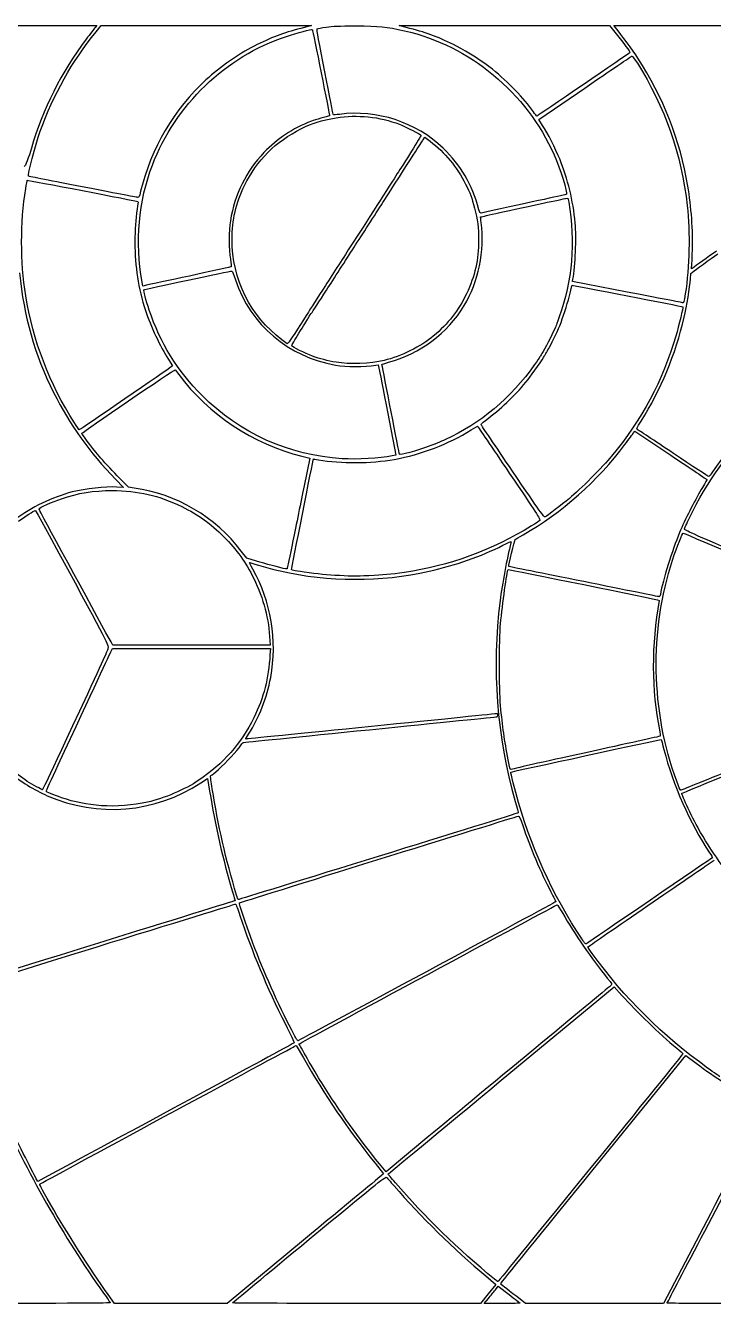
# Model space of a CAD drawing. Extents: x -1349 to 2651, y -893 to 1107.
# Drawn here: x -384 to 693, y -893 to 1107 of the extents above; entities that cross this region are included whole.
import ezdxf

# ---------------------------------------------------------------- set-up
doc = ezdxf.new("R2010")
doc.units = 0
doc.layers.add('Calque_1', color=7, linetype='CONTINUOUS')

msp = doc.modelspace()

# ---------------------------------------------------------------- linework, layer by layer
at = {"layer": 'Calque_1', "color": 7}
for p, q in [((-449.1932, 1107.428772), (-272.315056, 1107.42858)), ((-272.315056, 1107.42858), (-274.95576, 1104.17858)), ((-273.269256, 1097.67858), (-265.34576, 1107.42858)), ((-265.34576, 1107.42858), (-100.70856, 1107.39546)), ((-100.70856, 1107.39546), (63.92864, 1107.36234)), ((63.92864, 1107.36234), (46.92864, 1102.962044)), ((200.92864, 1107.3623), (365.62704, 1107.39542)), ((217.92864, 1102.962004), (200.92864, 1107.3623)), ((365.62704, 1107.39542), (530.32544, 1107.42854)), ((530.32544, 1107.42854), (540.62704, 1094.562268)), ((539.81304, 1104.17858), (537.172336, 1107.42858)), ((537.172336, 1107.42858), (676.757544, 1107.42858)), ((676.757544, 1107.42858), (816.34272, 1107.42858)), ((419.604536, 960.270196), (491.76664, 1009.68222)), ((411.160336, 972.274492), (411.160336, 972.274532)), ((425.519344, 951.124108), (419.604536, 960.270196)), ((238.55944, 928.726524), (241.178344, 932.52446)), ((241.178344, 932.52446), (249.432536, 926.304692)), ((-294.89236, 854.945989), (-294.89236, 854.945949)), ((461.57164, 836.83883), (465.214544, 837.47904)), ((465.214544, 837.47904), (466.325944, 831.09703)), ((325.85604, 819.272369), (325.85604, 819.272369)), ((657.718544, 719.611188), (662.823544, 723.655036)), ((658.727936, 729.92858), (658.727936, 729.92858)), ((-201.496656, 705.923932), (-201.49716, 705.923932)), ((-200.413864, 699.705716), (-201.496656, 705.923932)), ((-194.24236, 701.0065), (-200.413864, 699.705716)), ((472.30104, 706.92858), (472.924336, 710.254156)), ((558.11484, 690.280988), (472.30104, 706.92858)), ((657.01904, 710.991156), (657.718544, 719.611188)), ((558.11484, 690.280988), (558.11484, 690.280988)), ((25.92864, 609.367884), (17.38814, 615.734092)), ((17.38814, 615.734092), (17.38814, 615.734092)), ((28.61694, 612.648228), (25.92864, 609.367884)), ((-160.105136, 584.926092), (-153.610936, 574.92858)), ((102.42864, 580.411364), (102.42864, 580.411364)), ((-153.610936, 574.92858), (-155.73804, 573.149308)), ((164.50524, 576.056796), (168.234944, 576.653196)), ((168.234944, 576.653196), (169.368344, 571.290876)), ((183.24924, 500.428556), (195.996744, 434.928556)), ((-307.24084, 485.695516), (-307.240856, 485.695516)), ((567.92864, 469.772788), (569.92864, 472.441292)), ((569.92864, 472.441292), (626.42864, 434.849732)), ((48.60964, 433.391252), (61.13514, 430.254492)), ((61.13514, 430.254492), (52.33054, 387.091532)), ((111.92864, 429.42542), (111.92864, 429.425452)), ((195.996744, 434.928556), (189.96264, 433.753052)), ((201.42864, 436.512172), (201.42864, 436.512172)), ((630.22604, 437.882748), (630.22604, 437.882748)), ((-222.52236, 384.724804), (-240.35396, 402.826692)), ((378.55044, 409.758916), (378.55044, 409.758916)), ((-242.801856, 397.28418), (-230.488256, 384.63978)), ((-230.488256, 384.63978), (-240.84176, 385.168196)), ((-213.796864, 383.526588), (-222.52236, 384.724804)), ((-37.64506, 273.73842), (-46.12806, 285.032532)), ((-22.35826, 269.098572), (-37.64506, 273.73842)), ((22.92864, 257.164212), (22.92864, 257.164212)), ((107.42864, 246.47214), (107.42864, 246.472108)), ((489.92864, 237.121492), (489.92864, 237.121492)), ((-249.965656, 142.692972), (-249.965656, 142.692988)), ((-247.07136, 137.45738), (-249.965656, 142.692972)), ((-1.35426, 145.17858), (-1.03246, 137.42858)), ((-249.54156, 128.48698), (-247.53076, 132.42858)), ((-247.53076, 132.42858), (-124.077856, 132.42858)), ((-124.05196, 137.44298), (-247.07136, 137.45738)), ((-124.077856, 132.42858), (-0.62496, 132.42858)), ((-1.03246, 137.42858), (-124.05196, 137.44298)), ((-0.62496, 132.42858), (-1.17326, 122.67858)), ((371.63344, -41.763596), (371.633544, -41.763596)), ((-109.32376, -77.691756), (-98.891656, -70.816156)), ((-98.891656, -70.816156), (-95.65156, -90.943756)), ((635.554536, -75.341996), (635.554536, -75.341996)), ((-366.57136, -83.985436), (-366.57136, -83.985436)), ((-265.07136, -113.581516), (-265.07136, -113.581516)), ((680.107344, -208.297436), (694.286136, -198.554716)), ((-53.40706, -253.821436), (-53.40706, -253.821436)), ((491.24964, -328.155036), (491.24964, -328.155036)), ((360.79564, -543.312156), (537.662544, -396.843756)), ((537.662544, -396.843756), (549.73404, -410.457516)), ((32.77204, -464.821436), (32.77204, -464.821436)), ((37.41674, -490.077596), (40.02354, -488.729516)), ((40.02354, -488.729516), (51.24124, -508.400556)), ((504.787944, -682.913596), (649.647136, -504.775116)), ((649.647136, -504.775116), (665.75404, -516.752236)), ((683.80944, -524.118396), (683.80944, -524.118396)), ((247.680944, -630.829596), (180.43324, -686.521916)), ((163.250736, -672.920796), (176.748736, -689.770156)), ((180.43324, -686.521916), (170.180944, -673.929596)), ((170.180944, -673.929596), (170.180944, -673.929596)), ((-364.3178, -701.607356), (-366.023368, -699.004316)), ((-366.023368, -699.004316), (-366.023368, -699.004316)), ((-355.194576, -696.688796), (-364.3178, -701.607356)), ((176.748736, -689.770156), (173.838736, -692.062716)), ((688.20464, -752.293756), (614.92864, -892.516156)), ((51.42864, -793.419836), (-68.07136, -892.484396)), ((336.67724, -849.532156), (352.425936, -862.702716)), ((350.42864, -854.822236), (350.42864, -854.822236)), ((-244.43716, -892.570796), (-254.62516, -878.320796)), ((-254.62516, -878.320796), (-254.62516, -878.321436)), ((340.309536, -877.637116), (328.193136, -892.571436)), ((352.425936, -862.702716), (340.309536, -877.637116)), ((351.54684, -871.392396), (356.224136, -865.713356)), ((356.224136, -865.713356), (373.076336, -878.752956)), ((-156.254264, -892.527596), (-244.43716, -892.570796)), ((-68.07136, -892.484396), (-156.254264, -892.527596)), ((-60.02136, -891.733036), (-60.02136, -891.733036)), ((328.193136, -892.571436), (133.61084, -892.571436)), ((334.300144, -892.571436), (340.58484, -884.821436)), ((362.53104, -892.571436), (334.300144, -892.571436)), ((340.58484, -884.821436), (340.58484, -884.821436)), ((384.92864, -881.900156), (384.92864, -881.899516)), ((398.92864, -892.560156), (384.92864, -881.900156)), ((506.92864, -892.538556), (398.92864, -892.560156)), ((614.92864, -892.516156), (506.92864, -892.538556)), ((620.42864, -892.235836), (620.42864, -892.235836))]:
    msp.add_line(p, q, dxfattribs=at)
for points in [[(-274.95576, 1104.17858), (-276.40816, 1102.391076), (-282.714456, 1094.17858), (-288.969656, 1085.92858)], [(46.92864, 1102.962044), (19.06804, 1095.750588), (0.56654, 1088.691908), (-26.07136, 1075.111188)], [(24.43324, 1090.462652), (40.73374, 1095.906388), (64.23264, 1101.957932), (65.22344, 1100.967148)], [(65.22344, 1100.967148), (65.74454, 1100.445996), (92.471744, 965.96566), (92.06524, 965.909796)], [(84.555736, 1034.887012), (75.54904, 1081.026468), (71.82644, 1102.056412), (72.58294, 1102.523956)], [(72.58294, 1102.523956), (73.18674, 1102.897132), (79.58654, 1104.040836), (86.804736, 1105.065524)], [(86.804736, 1105.065524), (97.569544, 1106.593684), (105.950536, 1106.92126), (133.42864, 1106.887852)], [(133.42864, 1106.887852), (170.31104, 1106.843052), (180.605144, 1105.812012), (209.42864, 1099.276084)], [(290.92864, 1075.111148), (264.290744, 1088.691868), (245.78924, 1095.750548), (217.92864, 1102.962004)], [(574.669344, 1056.42858), (566.61844, 1068.75666), (549.14624, 1092.692052), (539.81304, 1104.17858)], [(-288.969656, 1085.92858), (-327.540456, 1035.057684), (-357.042496, 976.26326), (-374.523576, 915.42858)], [(-360.724568, 942.038484), (-339.880656, 1000.029332), (-311.321256, 1050.855092), (-273.269256, 1097.67858)], [(-185.254656, 888.93312), (-149.047856, 983.652092), (-71.11426, 1058.553556), (24.43324, 1090.462652)], [(209.42864, 1099.276084), (311.751336, 1076.073676), (400.476944, 1002.423692), (443.45064, 905.01736)], [(540.62704, 1094.562268), (551.95684, 1080.411796), (562.896144, 1065.519556), (562.306144, 1065.049388)], [(-26.07136, 1075.111188), (-52.25416, 1061.762468), (-77.92896, 1043.821476), (-101.496856, 1022.405532)], [(347.207344, 1038.926828), (333.478144, 1050.013132), (307.898944, 1066.459204), (290.92864, 1075.111148)], [(562.306144, 1065.049388), (559.900344, 1063.132228), (417.811144, 966.142508), (417.015944, 965.874692)], [(565.08024, 1059.759596), (565.798544, 1060.17462), (569.10744, 1055.89474), (573.87544, 1048.383628)], [(491.76664, 1009.68222), (531.455744, 1036.858836), (564.44684, 1059.393652), (565.08024, 1059.759596)], [(573.87544, 1048.383628), (616.59104, 981.092452), (643.20084, 905.115289), (651.884144, 825.65057)], [(652.876336, 856.30269), (640.773744, 927.91058), (614.214344, 995.874076), (574.669344, 1056.42858)], [(-101.496856, 1022.405532), (-150.78516, 977.617628), (-187.90336, 914.307329), (-203.64416, 848.17862)], [(97.978544, 967.560852), (97.78484, 967.7631), (91.744544, 998.059868), (84.555736, 1034.887012)], [(411.160336, 972.274532), (395.851544, 993.99702), (371.78024, 1019.084388), (347.207344, 1038.926828)], [(48.00974, 946.218268), (65.35204, 954.9209), (78.65244, 959.0289), (102.23904, 962.967692)], [(92.06524, 965.909796), (88.30444, 965.392972), (68.84444, 959.86994), (63.84984, 957.901868)], [(107.629744, 968.431836), (102.515344, 967.75054), (98.17224, 967.358588), (97.978544, 967.560852)], [(102.23904, 962.967692), (135.194136, 968.47094), (170.88304, 964.856548), (201.42864, 952.922268)], [(269.790144, 915.42858), (227.354344, 956.29286), (166.30324, 976.247828), (107.629744, 968.431836)], [(417.015944, 965.874692), (416.417944, 965.67326), (413.782944, 968.553172), (411.160336, 972.274492)], [(-379.309248, 871.83314), (-380.955768, 873.47965), (-368.626936, 920.05293), (-360.724568, 942.038484)], [(-41.06866, 856.92858), (-21.69626, 896.61287), (7.52294, 925.90138), (48.00974, 946.218268)], [(63.84984, 957.901868), (33.17614, 945.815052), (10.66224, 930.934044), (-10.68366, 908.63745)], [(201.42864, 952.922268), (212.782936, 948.486124), (234.484136, 937.41818), (235.13864, 935.729692)], [(452.308944, 898.63614), (445.78884, 914.51652), (433.040544, 939.493812), (425.519344, 951.124108)], [(175.65904, 830.73288), (229.59384, 915.02556), (236.083536, 925.136004), (238.55944, 928.726524)], [(235.13864, 935.729692), (235.39424, 935.070308), (228.75784, 923.820308), (220.390944, 910.72969)], [(249.432536, 926.304692), (272.651136, 908.80897), (291.586144, 885.952489), (305.04344, 859.176669)], [(-374.523576, 915.42858), (-378.369056, 902.04621), (-384.488032, 886.42858), (-385.88576, 886.42858)], [(-10.68366, 908.63745), (-38.35436, 879.73436), (-56.26256, 843.33981), (-63.19066, 801.92858)], [(220.390944, 910.72969), (212.024136, 897.63908), (201.972344, 881.86647), (198.05364, 875.67945)], [(325.85604, 819.272369), (314.51664, 860.02336), (298.11544, 888.15226), (269.790144, 915.42858)], [(443.45064, 905.01736), (453.06704, 883.22029), (464.93404, 845.46945), (462.804536, 843.44957)], [(-201.49716, 705.923932), (-212.469856, 768.93376), (-206.82876, 832.49421), (-185.254656, 888.93312)], [(476.47484, 798.6046), (473.32564, 833.32611), (465.037136, 867.6352), (452.308944, 898.63614)], [(-383.483992, 852.380249), (-382.39352, 859.228669), (-381.30432, 865.028929), (-381.063528, 865.26972)], [(-381.063528, 865.26972), (-380.570008, 865.763249), (-208.516536, 832.707129), (-207.788336, 831.978869)], [(-294.89236, 854.945949), (-340.99396, 863.90617), (-378.98152, 871.50541), (-379.309248, 871.83314)], [(198.05364, 875.67945), (188.18704, 860.10175), (146.81164, 795.56905), (125.442336, 762.42858)], [(-383.516232, 684.67774), (-392.062176, 738.355236), (-392.050608, 798.57968), (-383.483992, 852.380249)], [(-208.51816, 838.54165), (-209.922456, 838.60385), (-248.790856, 845.98577), (-294.89236, 854.945989)], [(-203.64416, 848.17862), (-205.84616, 838.92811), (-206.095856, 838.43441), (-208.51816, 838.54165)], [(-60.55186, 772.7298), (-60.50886, 803.73453), (-54.62736, 829.15373), (-41.06866, 856.92858)], [(305.04344, 859.176669), (311.983536, 845.36805), (314.738736, 837.98793), (319.03344, 821.70318)], [(462.804536, 843.44957), (462.116144, 842.79663), (415.490944, 832.518029), (329.179344, 813.991649)], [(660.007336, 754.92858), (660.983936, 786.338909), (658.333944, 824.01143), (652.876336, 856.30269)], [(-208.932336, 820.719749), (-211.735336, 801.95466), (-212.57164, 789.82026), (-212.56064, 768.072629)], [(-207.788336, 831.978869), (-207.530936, 831.7215), (-208.045736, 826.6549), (-208.932336, 820.719749)], [(130.480736, 760.42858), (143.080536, 779.95358), (163.410744, 811.590509), (175.65904, 830.73288)], [(319.03344, 821.70318), (323.593336, 804.412949), (325.38964, 790.34642), (325.38964, 771.92858)], [(328.56744, 807.89764), (328.913544, 808.24078), (358.62344, 814.76905), (426.42864, 829.40107)], [(426.42864, 829.40107), (443.75364, 833.13972), (459.567944, 836.48671), (461.57164, 836.83883)], [(466.325944, 831.09703), (477.105744, 769.19501), (471.957544, 707.105868), (451.428544, 651.428204)], [(651.884144, 825.65057), (656.61804, 782.32884), (655.486736, 730.5541), (648.86404, 687.42858)], [(-63.19066, 801.92858), (-65.62096, 787.402), (-65.61096, 756.52222), (-63.17066, 741.637412)], [(329.179344, 813.991649), (327.80384, 813.69641), (327.09364, 814.824909), (325.85604, 819.272369)], [(329.287744, 799.23408), (328.692944, 803.80211), (328.36884, 807.70071), (328.56744, 807.89764)], [(302.62044, 669.077852), (325.29264, 706.754692), (335.09804, 754.612212), (329.287744, 799.23408)], [(472.924336, 710.254156), (476.861336, 731.259244), (478.61804, 774.97445), (476.47484, 798.6046)], [(-212.56064, 768.072629), (-212.5416, 729.92142), (-207.33924, 696.440732), (-195.958536, 661.22102)], [(17.38814, 615.734092), (-31.82976, 652.421996), (-60.63746, 710.449812), (-60.55186, 772.7298)], [(125.442336, 762.42858), (115.68964, 747.30358), (97.697944, 719.40358), (85.460944, 700.42858)], [(87.35904, 693.42858), (98.47624, 710.75358), (117.880936, 740.90358), (130.480736, 760.42858)], [(325.38964, 771.92858), (325.38964, 740.953796), (319.679336, 715.647908), (306.37104, 687.644188)], [(-63.17066, 741.637412), (-62.15276, 735.42726), (-61.49916, 730.16698), (-61.71826, 729.947892)], [(658.727936, 729.92858), (659.072536, 732.12858), (659.64824, 743.37858), (660.007336, 754.92858)], [(697.490536, 754.079196), (684.00224, 745.022924), (666.642944, 732.664332), (659.51504, 727.043348)], [(662.823544, 723.655036), (669.703744, 729.105012), (698.30524, 749.45918), (699.76424, 749.943812)], [(-393.215168, 720.42858), (-386.424408, 651.810412), (-369.46892, 592.257908), (-339.831056, 532.92858)], [(-198.50116, 693.81458), (-197.67336, 694.6085), (-62.41796, 723.545396), (-60.96906, 723.238548)], [(-61.71826, 729.947892), (-62.02786, 729.63826), (-162.451256, 707.707212), (-194.24236, 701.0065)], [(-60.96906, 723.238548), (-60.06796, 723.047732), (-57.77646, 717.739348), (-55.00736, 709.42858)], [(659.51504, 727.043348), (658.32844, 726.107668), (658.20204, 726.57118), (658.727936, 729.92858)], [(-55.00736, 709.42858), (-31.54486, 639.009292), (27.29714, 588.83698), (101.42864, 576.041596)], [(85.460944, 700.42858), (73.22384, 681.45358), (61.29114, 662.77858), (58.94384, 658.92858)], [(467.414144, 684.614028), (469.651336, 693.524548), (471.58224, 700.89918), (471.705144, 701.002092)], [(471.705144, 701.002092), (472.10964, 701.340724), (644.352336, 667.838244), (644.870336, 667.32018)], [(647.05724, 650.92858), (650.95484, 667.762396), (655.96024, 697.941652), (657.01904, 710.991156)], [(-307.240856, 485.695516), (-346.40496, 547.057268), (-372.404192, 614.882468), (-383.516232, 684.67774)], [(-190.03116, 661.839796), (-195.296864, 677.82314), (-199.323864, 693.025452), (-198.50116, 693.81458)], [(63.43934, 656.922708), (65.47804, 659.67594), (76.24194, 676.10358), (87.35904, 693.42858)], [(306.37104, 687.644188), (294.05504, 661.728764), (277.91124, 641.112532), (254.418136, 621.298756)], [(452.289744, 637.42858), (457.77944, 650.98854), (463.281944, 668.155292), (467.414144, 684.614028)], [(645.159544, 673.530988), (644.482544, 673.587308), (605.31244, 681.12482), (558.11484, 690.280988)], [(648.86404, 687.42858), (646.88824, 674.56318), (646.58164, 673.412684), (645.159544, 673.530988)], [(-195.958536, 661.22102), (-188.24644, 637.35422), (-172.773336, 604.428028), (-160.105136, 584.926092)], [(-107.57036, 528.42962), (-145.47416, 566.333492), (-173.50956, 611.690812), (-190.03116, 661.839796)], [(184.42864, 580.466548), (233.674144, 593.6215), (276.563936, 625.777076), (302.62044, 669.077852)], [(644.870336, 667.32018), (645.69504, 666.495476), (639.03384, 638.1569), (634.03224, 621.212316)], [(58.94384, 658.92858), (51.47014, 646.670732), (31.40524, 616.050684), (28.61694, 612.648228)], [(44.22224, 626.126604), (50.80444, 636.467692), (56.98704, 646.50094), (57.96124, 648.422708)], [(57.96124, 648.422708), (58.93544, 650.344476), (61.40054, 654.169476), (63.43934, 656.922708)], [(448.330944, 642.67042), (448.11664, 641.549972), (446.50484, 637.18538), (445.472144, 634.92858)], [(451.428544, 651.428204), (449.802944, 647.019428), (448.40904, 643.078428), (448.330944, 642.67042)], [(579.59644, 488.05294), (610.804736, 537.66586), (633.545736, 592.570972), (647.05724, 650.92858)], [(32.72494, 606.09882), (32.46624, 606.773012), (37.64004, 615.785508), (44.22224, 626.126604)], [(254.418136, 621.298756), (235.514536, 605.355636), (203.331736, 589.44114), (177.56504, 583.294692)], [(445.472144, 634.92858), (438.694744, 620.118108), (429.566544, 602.411428), (424.33564, 593.92858)], [(435.01924, 601.92858), (437.68344, 605.765844), (448.33624, 627.6629), (452.289744, 637.42858)], [(634.03224, 621.212316), (613.52764, 551.745532), (580.82004, 490.673884), (533.46244, 433.42858)], [(65.42864, 590.112748), (53.84924, 594.405068), (33.37104, 604.415108), (32.72494, 606.09882)], [(433.03724, 598.42858), (432.9822, 598.70358), (433.873744, 600.27858), (435.01924, 601.92858)], [(102.42864, 580.411364), (88.590344, 582.77834), (77.05614, 585.802612), (65.42864, 590.112748)], [(177.56504, 583.294692), (156.139536, 578.183812), (122.90744, 576.90854), (102.42864, 580.411364)], [(174.12864, 576.69518), (174.01864, 577.226756), (178.65364, 578.923876), (184.42864, 580.466548)], [(402.739544, 553.468492), (409.01444, 561.289204), (427.88604, 588.16782), (427.96184, 589.392364)], [(420.89884, 588.27718), (420.36524, 587.368908), (416.79184, 582.193908), (412.957944, 576.77718)], [(424.33564, 593.92858), (422.978944, 591.72858), (421.43244, 589.185452), (420.89884, 588.27718)], [(427.96184, 589.392364), (427.97984, 589.687284), (429.15224, 591.72858), (430.566544, 593.92858)], [(430.566544, 593.92858), (431.980936, 596.12858), (433.092744, 598.15358), (433.03724, 598.42858)], [(655.481944, 337.119348), (708.950136, 448.945484), (803.31952, 541.093252), (916.43936, 591.93338)], [(-155.73804, 573.149308), (-158.25304, 571.045652), (-299.199536, 474.420772), (-299.717136, 474.445516)], [(-295.416656, 469.345692), (-294.803256, 471.1027), (-150.325456, 569.586492), (-149.598056, 568.74346)], [(-149.598056, 568.74346), (-149.21136, 568.295284), (-146.70736, 565.00358), (-144.03356, 561.42858)], [(-144.03356, 561.42858), (-96.856656, 498.349932), (-27.97876, 452.571268), (48.60964, 433.391252)], [(101.42864, 576.041596), (118.747544, 573.0523), (145.756736, 573.05882), (164.50524, 576.056796)], [(169.368344, 571.290876), (169.991744, 568.341596), (176.238144, 536.453556), (183.24924, 500.428556)], [(201.42864, 436.512172), (201.42864, 437.153516), (176.25224, 566.432012), (174.12864, 576.69518)], [(412.957944, 576.77718), (375.850144, 524.349236), (328.251544, 484.31506), (273.34904, 459.3551)], [(340.92864, 493.161268), (363.100544, 509.9457), (384.828744, 531.145348), (402.739544, 553.468492)], [(820.92864, 541.930732), (770.31144, 505.081636), (724.655144, 458.16814), (691.28844, 408.720756)], [(-339.831056, 532.92858), (-314.65316, 482.527156), (-283.768256, 439.35074), (-242.801856, 397.28418)], [(111.92864, 429.425452), (28.38084, 434.600132), (-48.34996, 469.2093), (-107.57036, 528.42962)], [(-299.717136, 474.445516), (-299.911936, 474.454556), (-303.29764, 479.517332), (-307.24084, 485.695516)], [(313.74744, 474.464412), (319.147736, 477.85238), (323.689544, 480.467804), (323.840344, 480.27646)], [(323.840344, 480.27646), (323.991144, 480.085132), (346.296344, 447.15578), (373.40744, 407.100132)], [(329.235136, 483.083388), (329.066544, 483.629932), (334.32864, 488.164972), (340.92864, 493.161268)], [(378.55044, 409.758916), (351.59564, 449.540836), (329.40364, 482.536852), (329.235136, 483.083388)], [(573.82484, 475.22674), (572.33224, 476.062012), (573.032344, 477.61766), (579.59644, 488.05294)], [(-268.44816, 433.292108), (-282.08616, 449.721908), (-295.84576, 468.11682), (-295.416656, 469.345692)], [(193.42864, 428.474652), (235.04484, 435.91314), (279.200144, 452.7907), (313.74744, 474.464412)], [(554.32044, 451.516428), (560.704936, 460.089748), (566.82864, 468.305108), (567.92864, 469.772788)], [(630.22604, 437.882748), (600.139544, 457.89914), (574.75904, 474.703932), (573.82484, 475.22674)], [(247.88244, 448.931292), (228.97244, 442.076668), (201.42864, 434.71302), (201.42864, 436.512172)], [(273.34904, 459.3551), (266.230544, 456.118868), (254.770544, 451.428164), (247.88244, 448.931292)], [(394.92864, 310.507348), (455.034936, 344.638036), (512.75504, 395.701244), (554.32044, 451.516428)], [(-240.35396, 402.826692), (-250.161256, 412.782732), (-262.803656, 426.492172), (-268.44816, 433.292108)], [(32.42844, 256.285572), (32.42824, 256.901892), (66.65154, 428.764484), (66.83804, 429.083748)], [(66.83804, 429.083748), (66.88804, 429.169052), (70.52864, 428.606908), (74.92864, 427.83446)], [(74.92864, 427.83446), (109.80204, 421.712188), (157.021744, 421.967292), (193.42864, 428.474652)], [(189.96264, 433.753052), (170.819744, 430.023804), (134.65204, 428.018004), (111.92864, 429.42542)], [(533.46244, 433.42858), (520.15564, 417.34338), (483.51384, 380.701604), (467.42864, 367.394732)], [(626.42864, 434.849732), (657.50364, 414.174372), (682.851336, 396.952108), (682.75684, 396.57806)], [(685.648144, 401.458948), (685.25244, 401.475668), (660.31244, 417.866372), (630.22604, 437.882748)], [(373.40744, 407.100132), (414.911144, 345.779932), (422.481344, 334.064388), (421.31444, 332.959828)], [(429.44624, 338.438012), (427.75704, 337.533972), (422.424144, 345.007084), (378.55044, 409.758916)], [(691.28844, 408.720756), (688.58204, 404.71006), (686.043936, 401.442252), (685.648144, 401.458948)], [(-240.84176, 385.168196), (-259.269856, 386.108716), (-289.71496, 382.726076), (-310.57136, 377.420788)], [(-46.12806, 285.032532), (-85.99416, 338.109612), (-147.90516, 374.478124), (-213.796864, 383.526588)], [(52.33054, 387.091532), (47.48794, 363.351908), (39.60824, 324.57858), (34.81994, 300.92858)], [(673.943536, 381.413268), (662.799336, 362.733852), (648.283744, 333.9373), (639.86864, 313.814036)], [(682.75684, 396.57806), (682.66284, 396.203996), (678.696336, 389.379844), (673.943536, 381.413268)], [(-310.57136, 377.420788), (-341.16676, 369.63818), (-376.618672, 352.696052), (-398.715256, 335.297708)], [(-362.57136, 351.253468), (-362.57136, 352.70866), (-341.606456, 362.083884), (-327.702656, 366.846316)], [(-327.702656, 366.846316), (-301.578456, 375.794556), (-277.473064, 379.679228), (-248.07136, 379.679228)], [(-248.07136, 379.679228), (-207.98296, 379.679228), (-174.80156, 372.00966), (-139.07136, 354.484868)], [(467.42864, 367.394732), (454.94324, 357.0659), (433.012944, 340.34686), (429.44624, 338.438012)], [(-394.822032, 331.63158), (-385.479168, 338.595716), (-370.254008, 348.43422), (-368.838912, 348.421892)], [(-368.838912, 348.421892), (-368.41676, 348.417892), (-366.293, 345.155708), (-364.11944, 341.171892)], [(-364.11944, 341.171892), (-267.659456, 164.374332), (-254.578456, 139.838172), (-254.57496, 135.69902)], [(-359.4368, 344.15006), (-361.160808, 347.571876), (-362.57136, 350.768412), (-362.57136, 351.253468)], [(-249.965656, 142.692988), (-261.46016, 163.485908), (-356.945312, 339.204964), (-359.4368, 344.15006)], [(-139.07136, 354.484868), (-113.544656, 341.964692), (-94.09996, 328.0083), (-73.54576, 307.45414)], [(407.92864, 324.19786), (347.59724, 286.74158), (277.665336, 261.142412), (209.42864, 251.53526)], [(421.31444, 332.959828), (420.55224, 332.238308), (414.52864, 328.29542), (407.92864, 324.19786)], [(647.19064, 319.37314), (647.493136, 320.228628), (651.22424, 328.214428), (655.481944, 337.119348)], [(-73.54576, 307.45414), (-52.99166, 286.899972), (-39.03526, 267.455252), (-26.51506, 241.92858)], [(34.81994, 300.92858), (30.03164, 277.27858), (25.84724, 257.668788), (25.52134, 257.351268)], [(363.46284, 293.945732), (376.67084, 300.564252), (376.68024, 300.567108), (375.96484, 297.7489)], [(372.66104, 260.874012), (371.78624, 261.71238), (381.36344, 301.633828), (382.789944, 303.094852)], [(382.789944, 303.094852), (383.41624, 303.7363), (388.87864, 307.071924), (394.92864, 310.507348)], [(639.86864, 313.814036), (628.484936, 286.592244), (613.89044, 239.565596), (609.878136, 217.17858)], [(628.896544, 270.92858), (636.201136, 293.23802), (644.383544, 313.666988), (645.78364, 313.090524)], [(645.78364, 313.090524), (661.805944, 306.493468), (807.16768, 244.016348), (807.72816, 243.486052)], [(727.78464, 283.13906), (663.092736, 310.786548), (646.75224, 318.13306), (647.19064, 319.37314)], [(247.96604, 253.400948), (288.076336, 262.369044), (329.39184, 276.872692), (363.46284, 293.945732)], [(375.96484, 297.7489), (369.834536, 273.597764), (362.200336, 232.9417), (359.00484, 207.42858)], [(-28.04936, 256.390044), (-32.12686, 263.535908), (-33.83146, 267.351052), (-32.75656, 266.925204)], [(-32.75656, 266.925204), (-27.82756, 264.972492), (1.89674, 256.829908), (14.92864, 253.862468)], [(22.92864, 257.164212), (15.44684, 258.62414), (-9.56176, 265.214588), (-22.35826, 269.098572)], [(489.92864, 237.121492), (425.57864, 250.044332), (372.80824, 260.732956), (372.66104, 260.874012)], [(635.554536, -75.341996), (595.128944, 33.872084), (592.696744, 160.368508), (628.896544, 270.92858)], [(-0.05146, 87.15958), (10.60454, 144.742116), (0.37444, 206.576524), (-28.04936, 256.390044)], [(-26.51506, 241.92858), (-11.23936, 210.7839), (-2.71766, 178.0155), (-1.35426, 145.17858)], [(14.92864, 253.862468), (91.17204, 236.50134), (171.668536, 236.341924), (247.96604, 253.400948)], [(25.52134, 257.351268), (25.19534, 257.03374), (24.02864, 256.949572), (22.92864, 257.164212)], [(52.16974, 252.033692), (35.20294, 254.52874), (32.42874, 255.126244), (32.42844, 256.285572)], [(107.42864, 246.472108), (88.39964, 247.373956), (74.00494, 248.822732), (52.16974, 252.033692)], [(153.52564, 246.4203), (130.242336, 245.379572), (130.486744, 245.379292), (107.42864, 246.47214)], [(209.42864, 251.53526), (187.173744, 248.401964), (176.96764, 247.468132), (153.52564, 246.4203)], [(359.759344, 171.42858), (362.512544, 201.239796), (369.959936, 254.37374), (371.60104, 255.914348)], [(371.60104, 255.914348), (372.33644, 256.604716), (607.91664, 208.619132), (607.77444, 207.807916)], [(608.067336, 213.527004), (607.44104, 213.581084), (554.27864, 224.198652), (489.92864, 237.121492)], [(359.00484, 207.42858), (345.63224, 100.65818), (353.57244, -5.229836), (382.57364, -106.875596)], [(607.77444, 207.807916), (595.59044, 138.26754), (595.82744, 66.342876), (608.44284, 4.928564)], [(609.878136, 217.17858), (609.508536, 215.116084), (608.69364, 213.472868), (608.067336, 213.527004)], [(359.745344, 43.42858), (357.22724, 70.30998), (357.23544, 144.098476), (359.759344, 171.42858)], [(-332.66776, -49.708156), (-277.522256, 68.836676), (-251.34576, 124.9505), (-249.54156, 128.48698)], [(-254.57496, 135.69902), (-254.57496, 130.696628), (-254.94756, 129.828972), (-287.04896, 60.92858)], [(-1.17326, 122.67858), (-3.25946, 85.579484), (-10.92226, 55.71978), (-26.51506, 23.928564)], [(-34.62826, -1.550396), (-18.25836, 23.858644), (-5.89656, 55.57398), (-0.05146, 87.15958)], [(-287.04896, 60.92858), (-357.188088, -89.613436), (-356.70068, -88.579596), (-357.520632, -88.554716)], [(371.633544, -41.763596), (365.73344, -10.588636), (362.909944, 9.644804), (359.745344, 43.42858)], [(-26.51506, 23.928564), (-45.92416, -15.643436), (-74.70426, -48.303596), (-112.57136, -73.729836)], [(154.528536, 5.428564), (263.067536, 16.428564), (352.672336, 25.428564), (353.65044, 25.428564)], [(354.67864, 30.411604), (354.266144, 30.402004), (265.51744, 21.425844), (157.459336, 10.464164)], [(353.65044, 25.428564), (354.880536, 25.428564), (355.42864, 26.199204), (355.42864, 27.928564)], [(355.42864, 27.928564), (355.42864, 29.303604), (355.091136, 30.420884), (354.67864, 30.411604)], [(-43.03146, -14.571436), (-42.91246, -14.571436), (45.98954, -5.571436), (154.528536, 5.428564)], [(157.459336, 10.464164), (49.40124, -0.497516), (-39.10816, -9.367916), (-39.22826, -9.247836)], [(608.44284, 4.928564), (609.45964, -0.021436), (609.98484, -4.359836), (609.61004, -4.712316)], [(-49.61366, -22.821436), (-46.11246, -18.283916), (-43.15046, -14.571436), (-43.03146, -14.571436)], [(-39.22826, -9.247836), (-39.34846, -9.127756), (-37.27846, -5.663836), (-34.62826, -1.550396)], [(375.68044, -61.021436), (376.233744, -60.546556), (610.842336, -9.651836), (611.133944, -9.943436)], [(609.61004, -4.712316), (609.23524, -5.064716), (556.728544, -16.700556), (492.928544, -30.569516)], [(611.133944, -9.943436), (611.307336, -10.116716), (613.212744, -17.191516), (615.368336, -25.665036)], [(-86.07136, -60.377036), (-75.67916, -51.816556), (-57.68046, -33.275756), (-49.61366, -22.821436)], [(492.928544, -30.569516), (425.08324, -45.317916), (376.48524, -56.340156), (375.860544, -57.120796)], [(615.368336, -25.665036), (629.38904, -80.781436), (656.164736, -141.305116), (686.890336, -187.333436)], [(643.499736, -94.195836), (644.253536, -93.492636), (806.5288, -27.571436), (807.50616, -27.571436)], [(-366.57136, -83.985436), (-385.8442, -73.662956), (-405.099016, -59.094956), (-422.59692, -41.597036)], [(-351.57136, -90.970716), (-351.57136, -90.626396), (-343.06476, -72.058236), (-332.66776, -49.708156)], [(375.860544, -57.120796), (375.069136, -58.110156), (373.974544, -54.133516), (371.63344, -41.763596)], [(722.006136, -56.981436), (678.048736, -74.905916), (641.79964, -89.571436), (641.452536, -89.571436)], [(-409.71544, -60.741356), (-391.798088, -75.631196), (-370.177432, -89.059436), (-349.70272, -98.013996)], [(-349.70272, -98.013996), (-270.967456, -132.448716), (-180.84476, -124.829516), (-109.32376, -77.691756)], [(-112.57136, -73.729836), (-134.001456, -88.119196), (-167.01176, -102.215916), (-192.75416, -107.971116)], [(-91.53796, -87.198556), (-93.25436, -76.268316), (-94.526664, -67.244796), (-94.365064, -67.146236)], [(-94.365064, -67.146236), (-94.20356, -67.047196), (-90.47136, -64.001516), (-86.07136, -60.377036)], [(379.47284, -77.627356), (377.250536, -68.611196), (375.54404, -61.138556), (375.68044, -61.021436)], [(479.332936, -309.977436), (434.021144, -239.577916), (399.71664, -159.759836), (379.47284, -77.627356)], [(641.452536, -89.571436), (641.105544, -89.571436), (638.451336, -83.168236), (635.554536, -75.341996)], [(-357.520632, -88.554716), (-357.823528, -88.545116), (-361.89636, -86.489356), (-366.57136, -83.985436)], [(-327.38856, -101.079836), (-341.02096, -96.392156), (-351.57136, -91.981836), (-351.57136, -90.970716)], [(-95.65156, -90.943756), (-87.19196, -143.496156), (-74.67966, -198.592236), (-60.19716, -247.061516)], [(-53.40706, -253.821436), (-70.32766, -197.573196), (-82.68356, -143.580636), (-91.53796, -87.198556)], [(672.864536, -155.571436), (661.67164, -136.103516), (642.20084, -95.407516), (643.499736, -94.195836)], [(-265.07136, -113.581516), (-287.187856, -111.987196), (-307.54436, -107.903436), (-327.38856, -101.079836)], [(-192.75416, -107.971116), (-214.93936, -112.930956), (-243.43156, -115.141436), (-265.07136, -113.581516)], [(382.57364, -106.875596), (385.367536, -116.667996), (387.49044, -124.798716), (387.29104, -124.944156)], [(387.29104, -124.944156), (386.73104, -125.352316), (-49.98426, -260.582236), (-50.72396, -260.576556)], [(-48.83646, -265.511036), (-48.27166, -265.001196), (378.137544, -132.441916), (387.52284, -129.858556)], [(387.52284, -129.858556), (388.78464, -129.511116), (390.21044, -132.614716), (394.362344, -144.745516)], [(394.362344, -144.745516), (405.71384, -177.911916), (422.956544, -218.415116), (438.51504, -248.460396)], [(743.679736, -252.133036), (719.407336, -226.394156), (692.44784, -189.632796), (672.864536, -155.571436)], [(691.333336, -194.951596), (690.66824, -195.536956), (498.142136, -327.114796), (495.42864, -328.838556)], [(686.890336, -187.333436), (689.556536, -191.327516), (691.555936, -194.755596), (691.333336, -194.951596)], [(581.42864, -275.843596), (627.90364, -244.051756), (672.30904, -213.655916), (680.107344, -208.297436)], [(-60.19716, -247.061516), (-57.73366, -255.305996), (-55.80946, -262.142796), (-55.92106, -262.254556)], [(-50.72396, -260.576556), (-51.08286, -260.576556), (-52.29026, -257.533916), (-53.40706, -253.821436)], [(438.51504, -248.460396), (442.897944, -256.924316), (446.35904, -263.933916), (446.206344, -264.037196)], [(-55.92106, -262.254556), (-56.07206, -262.405436), (-481.085928, -394.265836), (-490.826288, -397.183596)], [(-273.31776, -334.779596), (-153.832256, -297.769116), (-55.61176, -267.506636), (-55.04996, -267.529596)], [(-55.04996, -267.529596), (-54.48816, -267.552796), (-51.39836, -275.558956), (-48.18356, -285.321436)], [(-27.85226, -328.571436), (-39.77256, -296.681596), (-49.84276, -266.419356), (-48.83646, -265.511036)], [(446.206344, -264.037196), (443.89584, -265.599836), (42.96504, -481.571436), (42.37464, -481.571436)], [(44.54224, -486.199356), (45.86374, -485.133596), (447.68704, -268.571436), (448.342744, -268.571436)], [(448.342744, -268.571436), (448.788744, -268.571436), (452.45264, -274.308956), (456.48484, -281.321436)], [(496.619744, -334.535916), (496.78964, -334.047116), (534.95364, -307.635516), (581.42864, -275.843596)], [(-48.18356, -285.321436), (-29.54456, -341.924396), (-6.19336, -397.802396), (22.87044, -455.350156)], [(456.48484, -281.321436), (475.867944, -315.030716), (502.036544, -353.055516), (526.812344, -383.511916)], [(491.24964, -328.155036), (490.326136, -326.905596), (484.96364, -318.725756), (479.332936, -309.977436)], [(-490.567728, -403.460796), (-490.564528, -402.486396), (-425.67164, -381.971036), (-273.31776, -334.779596)], [(32.77204, -464.821436), (11.78624, -424.747356), (-11.27846, -372.910796), (-27.85226, -328.571436)], [(495.42864, -328.838556), (493.06644, -330.339036), (492.836136, -330.301356), (491.24964, -328.155036)], [(503.038144, -344.748156), (499.338144, -339.620316), (496.44984, -335.024796), (496.619744, -334.535916)], [(683.80944, -524.118396), (614.213336, -474.529756), (552.492136, -413.286796), (503.038144, -344.748156)], [(532.710344, -394.652556), (531.73044, -395.587516), (482.32864, -436.579116), (422.92864, -485.744956)], [(526.812344, -383.511916), (534.132144, -392.509916), (534.408544, -393.032156), (532.710344, -394.652556)], [(549.73404, -410.457516), (572.835936, -436.511116), (608.259144, -470.649116), (635.42864, -493.043116)], [(22.87044, -455.350156), (30.83974, -471.129596), (37.03214, -484.367916), (36.63144, -484.768636)], [(42.37464, -481.571436), (41.91754, -481.571436), (37.59644, -474.033916), (32.77204, -464.821436)], [(-360.987592, -705.587596), (-360.28752, -704.887596), (23.92064, -497.056636), (37.41674, -490.077596)], [(36.63144, -484.768636), (36.09094, -485.309116), (-211.70256, -619.328956), (-355.194576, -696.688796)], [(80.00564, -547.555516), (67.94264, -528.207516), (43.94194, -486.683356), (44.54224, -486.199356)], [(422.92864, -485.744956), (363.52864, -534.910716), (284.667144, -600.198796), (247.680944, -630.829596)], [(635.42864, -493.043116), (640.65364, -497.349756), (645.06044, -501.200796), (645.22164, -501.601196)], [(51.24124, -508.400556), (84.488336, -566.701516), (120.318136, -619.328556), (163.250736, -672.920796)], [(645.22164, -501.601196), (645.513336, -502.326236), (356.81184, -857.864396), (355.57724, -858.300556)], [(665.75404, -516.752236), (695.645536, -538.979516), (725.71944, -558.314636), (758.65604, -576.480716)], [(703.05424, -537.571436), (702.85404, -537.571436), (694.19384, -531.517596), (683.80944, -524.118396)], [(170.180944, -673.929596), (138.181744, -634.626796), (107.375744, -591.454396), (80.00564, -547.555516)], [(183.71044, -689.977516), (183.83044, -689.869116), (263.518736, -623.869756), (360.79564, -543.312156)], [(-426.830288, -585.571436), (-382.695648, -685.352716), (-323.406056, -789.776636), (-261.60676, -876.571436)], [(768.40784, -598.875756), (764.597936, -606.133356), (728.50644, -675.171516), (688.20464, -752.293756)], [(-366.023368, -699.004316), (-369.137336, -694.251836), (-397.317208, -638.395116), (-407.10652, -617.571436)], [(673.75104, -789.985836), (703.078344, -733.932956), (738.873144, -665.499756), (753.295144, -637.911996)], [(173.838736, -692.062716), (172.238136, -693.323516), (117.15364, -738.934316), (51.42864, -793.419836)], [(60.28304, -792.123116), (159.027344, -710.407436), (179.85584, -693.586396), (180.90244, -694.711516)], [(180.90244, -694.711516), (181.598144, -695.459436), (187.03984, -701.696396), (192.99504, -708.571436)], [(195.072544, -703.622956), (188.703344, -696.226316), (183.59044, -690.085836), (183.71044, -689.977516)], [(359.92864, -861.682796), (359.92864, -861.335916), (425.115336, -780.889836), (504.787944, -682.913596)], [(-344.303464, -738.013756), (-360.944104, -708.840556), (-362.063984, -706.663996), (-360.987592, -705.587596)], [(192.99504, -708.571436), (233.99384, -755.902396), (287.56724, -808.461116), (336.67724, -849.532156)], [(350.42864, -854.822236), (293.76224, -808.135836), (240.07324, -755.883436), (195.072544, -703.622956)], [(-254.62516, -878.321436), (-282.368664, -839.516556), (-319.899056, -780.797596), (-344.303464, -738.013756)], [(-60.02136, -891.733036), (-59.49886, -891.271916), (-5.36186, -846.447436), (60.28304, -792.123116)], [(620.42864, -892.235836), (620.42864, -892.051196), (644.423744, -846.038716), (673.75104, -789.985836)], [(355.57724, -858.300556), (355.220536, -858.426556), (352.90364, -856.861356), (350.42864, -854.822236)], [(-261.60676, -876.571436), (-256.320056, -883.996396), (-251.64776, -890.633916), (-251.22396, -891.321436)], [(340.58484, -884.821436), (344.041344, -880.558956), (348.97424, -874.515836), (351.54684, -871.392396)], [(384.92864, -881.899516), (367.58284, -868.691836), (359.92864, -862.502156), (359.92864, -861.682796)], [(373.076336, -878.752956), (382.345144, -885.924716), (390.116144, -891.967756), (390.345344, -892.181916)], [(-251.22396, -891.321436), (-250.608256, -892.320236), (-302.32076, -892.571436), (-508.512336, -892.571436)], [(133.61084, -892.571436), (26.59064, -892.571436), (-60.54386, -892.194156), (-60.02136, -891.733036)], [(390.345344, -892.181916), (390.57444, -892.396156), (378.05804, -892.571436), (362.53104, -892.571436)], [(727.92864, -892.571436), (668.80364, -892.571436), (620.42864, -892.420396), (620.42864, -892.235836)]]:
    msp.add_open_spline(points, degree=3, dxfattribs=at)

doc.saveas('drawing.dxf')
